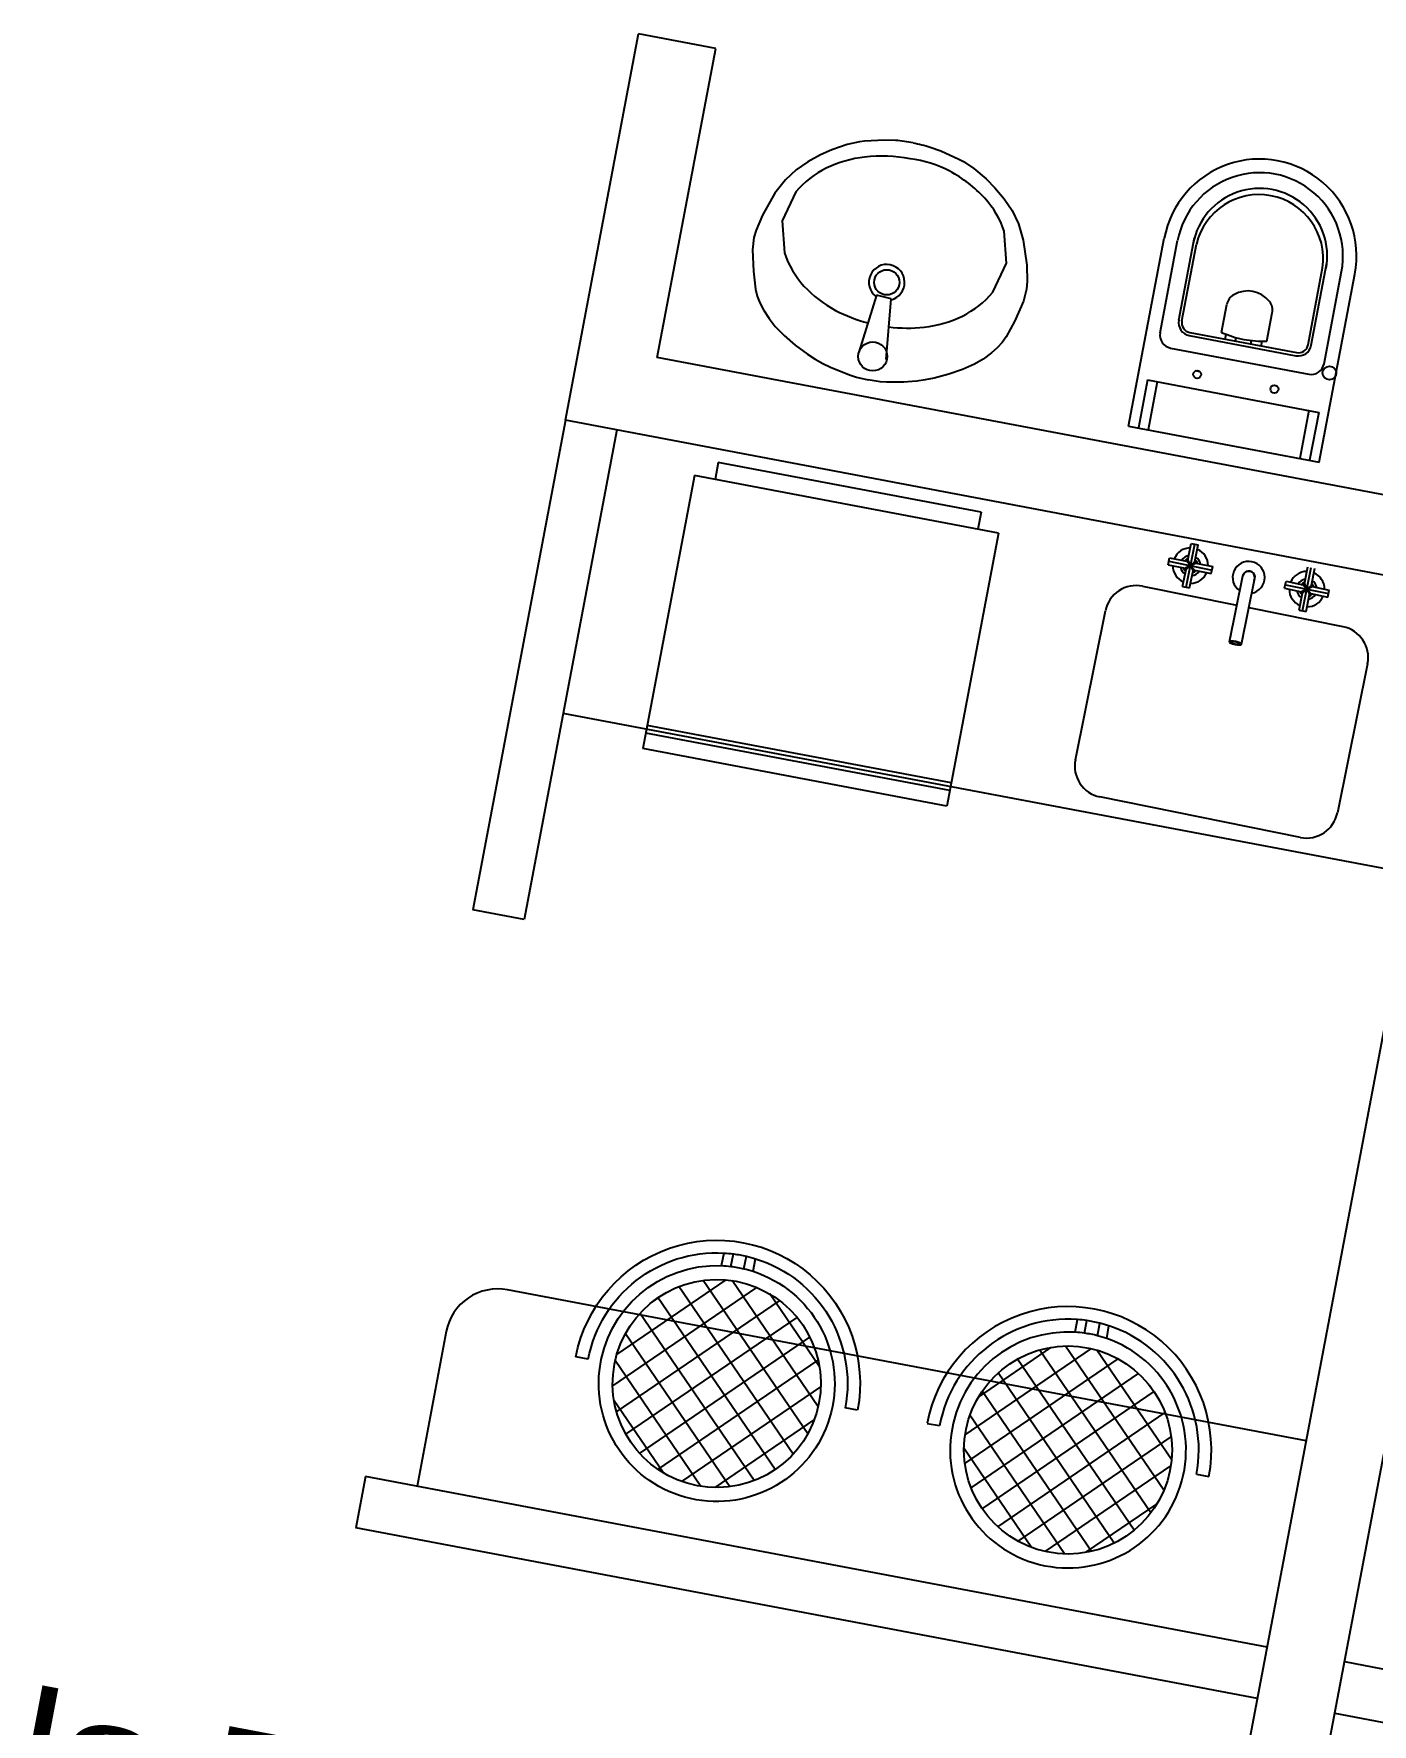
# Model space of a CAD drawing. Header units: inches. Extents: x -18604 to 2753, y -9056 to 3482.
# Drawn here: x 1892.3 to 2147.5, y -5034.3 to -4711.9 of the extents above; entities that cross this region are included whole.
import ezdxf
from ezdxf.enums import TextEntityAlignment as Align

# ---------------------------------------------------------------- set-up
doc = ezdxf.new("R2010")
doc.units = ezdxf.units.IN
for name, color, linetype in [('ESPECARQ', 2, 'Continuous'), ('Linha Fina', 253, 'Continuous'), ('MOVEIS', 2, 'Continuous'), ('Parede', 6, 'Continuous'), ('Parede Baixo', 4, 'Continuous'), ('TEXTO', 2, 'Continuous')]:
    doc.layers.add(name, color=color, linetype=linetype)
doc.styles.add('REGUA100', font='GOTHIC.TTF', dxfattribs={"width": 1.4})
doc.styles.add('REGUA60', font='GOTHIC.TTF', dxfattribs={"width": 1.4})

# ---------------------------------------------------------------- blocks, each defined once
blk = doc.blocks.new('INDUNI1')
at = {"color": 0, "style": 'REGUA100', "width": 1.4, "flags": 8}
for tag, p in [('NOME1', (0, 0)), ('NOME2', (0, -4.286))]:
    blk.add_attdef(tag, text='', height=2.5, dxfattribs=at).set_placement(p, align=Align.CENTER)
at = {"layer": 'ESPECARQ', "style": 'REGUA60', "width": 1.4}
blk.add_attdef('AREA', text='', height=1.5, dxfattribs=at).set_placement((0, -7.813), align=Align.CENTER)
at = {"layer": 'ESPECARQ', "style": 'REGUA60', "width": 1.4, "flags": 8}
for tag, p in [('PISO', (0, -10.313)), ('REVPAR', (0, -12.813)), ('PEDIR', (0, -15.313))]:
    blk.add_attdef(tag, text='', height=1.5, dxfattribs=at).set_placement(p, align=Align.CENTER)

msp = doc.modelspace()

# ---------------------------------------------------------------- linework, layer by layer
at = {"layer": 'Linha Fina'}
for p, q in [((2114.66, -4776.34, -1754.51), (2113.81, -4776.18, -1754.51)), ((2129.4, -4779.13, -1754.51), (2128.55, -4778.97, -1754.51))]:
    msp.add_line(p, q, dxfattribs=at)
at = {"layer": 'MOVEIS'}
for p, q in [((2101.06, -4786.71, -1754.51), (2107.85, -4750.85, -1754.51)), ((2107.08, -4768.91, -1754.51), (2110.4, -4751.33, -1754.51)), ((2110.63, -4766.53, -1754.51), (2113.61, -4750.78, -1754.51)), ((2111.22, -4766.64, -1754.51), (2113.99, -4752.01, -1754.51)), ((2135.29, -4771.2, -1754.51), (2138.06, -4756.56, -1754.51)), ((2135.88, -4771.31, -1754.51), (2138.86, -4755.56, -1754.51)), ((2137.42, -4793.59, -1754.51), (2144.2, -4757.73, -1754.51)), ((2138.32, -4774.82, -1754.51), (2141.65, -4757.24, -1754.51)), ((2052.98, -4761.77, -1754.51), (2049.61, -4772.61, -1754.51)), ((2055.77, -4762.43, -1754.51), (2052.98, -4761.77, -1754.51)), ((2054.82, -4774, -1754.51), (2055.77, -4762.43, -1754.51)), ((2118.79, -4768.88, -1754.51), (2119.81, -4763.5, -1754.51)), ((2127.44, -4770.51, -1754.51), (2128.45, -4765.13, -1754.51)), ((2112.62, -4769.45, -1754.51), (2132.96, -4773.3, -1754.51)), ((2112.74, -4768.86, -1754.51), (2133.07, -4772.71, -1754.51)), ((2119.47, -4770.14, -1754.51), (2119.64, -4769.21, -1754.51)), ((2121.43, -4770.51, -1754.51), (2121.56, -4769.84, -1754.51)), ((2124.38, -4771.07, -1754.51), (2124.51, -4770.39, -1754.51)), ((2126.34, -4771.44, -1754.51), (2126.52, -4770.51, -1754.51)), ((2109.07, -4771.83, -1754.51), (2135.4, -4776.82, -1754.51)), ((2104.64, -4777.92, -1754.51), (2102.91, -4787.06, -1754.51)), ((2104.64, -4777.92, -1754.51), (2137.3, -4784.1, -1754.51)), ((2106.53, -4778.28, -1754.51), (2104.8, -4787.42, -1754.51)), ((2135.41, -4783.75, -1754.51), (2133.69, -4792.88, -1754.51)), ((2101.06, -4786.71, -1754.51), (2137.42, -4793.59, -1754.51)), ((2137.3, -4784.1, -1754.51), (2135.57, -4793.24, -1754.51)), ((2022.81, -4793.64, -1691.07), (2022.19, -4796.88, -1691.07)), ((2072.92, -4803.12, -1691.07), (2022.81, -4793.64, -1691.07)), ((2018.26, -4796.14, -1691.07), (2008.41, -4848.22, -1691.07)), ((2076.23, -4807.11, -1691.07), (2018.26, -4796.14, -1691.07)), ((2072.92, -4803.12, -1691.07), (2072.3, -4806.36, -1691.07)), ((2076.23, -4807.11, -1691.07), (2066.38, -4859.18, -1691.07)), ((2112.02, -4817.44, -1754.51), (2113.68, -4809.22, -1754.51)), ((2112.36, -4812.31, -1754.51), (2113.01, -4809.09, -1754.51)), ((2113.01, -4809.09, -1754.51), (2114.35, -4809.36, -1754.51)), ((2113.7, -4812.57, -1754.51), (2114.35, -4809.36, -1754.51)), ((2108.61, -4813.17, -1754.51), (2108.88, -4811.83, -1754.51)), ((2108.74, -4812.5, -1754.51), (2116.96, -4814.16, -1754.51)), ((2108.88, -4811.83, -1754.51), (2112.1, -4812.48, -1754.51)), ((2112.01, -4814.08, -1754.51), (2113.7, -4812.57, -1754.51)), ((2112.1, -4812.48, -1754.51), (2112.85, -4813.33, -1754.51)), ((2112.36, -4812.31, -1754.51), (2112.85, -4813.33, -1754.51)), ((2113.51, -4813.02, -1754.51), (2113.56, -4812.99, -1754.51)), ((2113.56, -4812.99, -1754.51), (2113.57, -4812.99, -1754.51)), ((2113.57, -4812.98, -1754.51), (2113.62, -4812.96, -1754.51)), ((2113.57, -4812.99, -1754.51), (2113.57, -4812.98, -1754.51)), ((2113.57, -4812.99, -1754.51), (2113.57, -4812.99, -1754.51)), ((2113.62, -4812.96, -1754.51), (2113.67, -4812.94, -1754.51)), ((2113.67, -4812.94, -1754.51), (2113.72, -4812.92, -1754.51)), ((2113.72, -4812.92, -1754.51), (2113.72, -4812.91, -1754.51)), ((2113.72, -4812.91, -1754.51), (2113.73, -4812.91, -1754.51)), ((2113.73, -4812.91, -1754.51), (2113.74, -4812.91, -1754.51)), ((2113.74, -4812.91, -1754.51), (2113.77, -4812.89, -1754.51)), ((2113.77, -4812.89, -1754.51), (2113.8, -4812.88, -1754.51)), ((2113.8, -4812.88, -1754.51), (2113.83, -4812.86, -1754.51)), ((2113.83, -4812.86, -1754.51), (2113.85, -4812.85, -1754.51)), ((2113.85, -4812.85, -1754.51), (2113.87, -4812.84, -1754.51)), ((2113.87, -4812.84, -1754.51), (2117.09, -4813.49, -1754.51)), ((2113.87, -4812.84, -1754.51), (2113.87, -4812.84, -1754.51)), ((2108.61, -4813.17, -1754.51), (2111.83, -4813.82, -1754.51)), ((2111.36, -4817.3, -1754.51), (2112.01, -4814.08, -1754.51)), ((2111.85, -4813.81, -1754.51), (2111.83, -4813.81, -1754.51)), ((2111.83, -4813.81, -1754.51), (2111.83, -4813.82, -1754.51)), ((2111.87, -4813.79, -1754.51), (2111.85, -4813.81, -1754.51)), ((2111.9, -4813.78, -1754.51), (2111.87, -4813.79, -1754.51)), ((2111.93, -4813.77, -1754.51), (2111.9, -4813.78, -1754.51)), ((2111.97, -4813.75, -1754.51), (2111.93, -4813.77, -1754.51)), ((2111.98, -4813.74, -1754.51), (2111.97, -4813.75, -1754.51)), ((2111.97, -4813.75, -1754.51), (2111.97, -4813.75, -1754.51)), ((2112.03, -4813.72, -1754.51), (2111.98, -4813.74, -1754.51)), ((2111.98, -4813.74, -1754.51), (2111.98, -4813.74, -1754.51)), ((2112.08, -4813.7, -1754.51), (2112.03, -4813.72, -1754.51)), ((2112.13, -4813.67, -1754.51), (2112.08, -4813.7, -1754.51)), ((2112.14, -4813.67, -1754.51), (2112.13, -4813.67, -1754.51)), ((2112.13, -4813.67, -1754.51), (2112.13, -4813.67, -1754.51)), ((2112.13, -4813.67, -1754.51), (2112.13, -4813.67, -1754.51)), ((2112.19, -4813.64, -1754.51), (2112.14, -4813.67, -1754.51)), ((2112.25, -4813.61, -1754.51), (2112.19, -4813.64, -1754.51)), ((2112.32, -4813.58, -1754.51), (2112.25, -4813.61, -1754.51)), ((2112.33, -4813.58, -1754.51), (2112.32, -4813.58, -1754.51)), ((2112.32, -4813.58, -1754.51), (2112.32, -4813.58, -1754.51)), ((2112.34, -4813.57, -1754.51), (2112.33, -4813.58, -1754.51)), ((2112.39, -4813.55, -1754.51), (2112.34, -4813.57, -1754.51)), ((2112.45, -4813.52, -1754.51), (2112.39, -4813.55, -1754.51)), ((2112.5, -4813.49, -1754.51), (2112.45, -4813.52, -1754.51)), ((2112.53, -4813.48, -1754.51), (2112.5, -4813.49, -1754.51)), ((2112.56, -4813.47, -1754.51), (2112.53, -4813.48, -1754.51)), ((2112.59, -4813.45, -1754.51), (2112.56, -4813.47, -1754.51)), ((2112.67, -4813.41, -1754.51), (2112.59, -4813.45, -1754.51)), ((2112.76, -4813.37, -1754.51), (2112.67, -4813.41, -1754.51)), ((2112.69, -4817.57, -1754.51), (2113.34, -4814.35, -1754.51)), ((2112.85, -4813.33, -1754.51), (2112.76, -4813.37, -1754.51)), ((2112.85, -4813.33, -1754.51), (2112.94, -4813.29, -1754.51)), ((2112.92, -4813.4, -1754.51), (2112.85, -4813.33, -1754.51)), ((2112.85, -4813.33, -1754.51), (2112.89, -4813.42, -1754.51)), ((2112.89, -4813.42, -1754.51), (2112.93, -4813.51, -1754.51)), ((2112.98, -4813.47, -1754.51), (2112.92, -4813.4, -1754.51)), ((2112.93, -4813.51, -1754.51), (2112.98, -4813.59, -1754.51)), ((2112.94, -4813.29, -1754.51), (2113.03, -4813.24, -1754.51)), ((2113.05, -4813.55, -1754.51), (2112.98, -4813.47, -1754.51)), ((2112.98, -4813.59, -1754.51), (2112.99, -4813.62, -1754.51)), ((2112.99, -4813.62, -1754.51), (2113, -4813.65, -1754.51)), ((2113, -4813.65, -1754.51), (2113.02, -4813.68, -1754.51)), ((2113.02, -4813.68, -1754.51), (2113.04, -4813.73, -1754.51)), ((2113.03, -4813.24, -1754.51), (2113.12, -4813.2, -1754.51)), ((2113.04, -4813.73, -1754.51), (2113.07, -4813.79, -1754.51)), ((2113.07, -4813.57, -1754.51), (2113.05, -4813.55, -1754.51)), ((2113.09, -4813.59, -1754.51), (2113.07, -4813.57, -1754.51)), ((2113.07, -4813.79, -1754.51), (2113.09, -4813.84, -1754.51)), ((2113.11, -4813.62, -1754.51), (2113.09, -4813.59, -1754.51)), ((2113.09, -4813.84, -1754.51), (2113.1, -4813.85, -1754.51)), ((2113.1, -4813.85, -1754.51), (2113.1, -4813.86, -1754.51)), ((2113.1, -4813.86, -1754.51), (2113.11, -4813.86, -1754.51)), ((2113.15, -4813.66, -1754.51), (2113.11, -4813.62, -1754.51)), ((2113.11, -4813.86, -1754.51), (2113.13, -4813.93, -1754.51)), ((2113.12, -4813.2, -1754.51), (2113.14, -4813.19, -1754.51)), ((2113.13, -4813.93, -1754.51), (2113.16, -4813.98, -1754.51)), ((2113.14, -4813.19, -1754.51), (2113.17, -4813.18, -1754.51)), ((2113.19, -4813.71, -1754.51), (2113.15, -4813.66, -1754.51)), ((2113.16, -4813.98, -1754.51), (2113.19, -4814.04, -1754.51)), ((2113.17, -4813.18, -1754.51), (2113.2, -4813.16, -1754.51)), ((2113.23, -4813.75, -1754.51), (2113.19, -4813.71, -1754.51)), ((2113.19, -4814.04, -1754.51), (2113.19, -4814.04, -1754.51)), ((2113.19, -4814.04, -1754.51), (2113.19, -4814.05, -1754.51)), ((2113.19, -4814.05, -1754.51), (2113.2, -4814.05, -1754.51)), ((2113.2, -4813.16, -1754.51), (2113.25, -4813.14, -1754.51)), ((2113.2, -4814.05, -1754.51), (2113.22, -4814.1, -1754.51)), ((2113.22, -4814.1, -1754.51), (2113.24, -4814.15, -1754.51)), ((2113.23, -4813.76, -1754.51), (2113.23, -4813.75, -1754.51)), ((2113.24, -4813.76, -1754.51), (2113.23, -4813.76, -1754.51)), ((2113.25, -4813.77, -1754.51), (2113.24, -4813.76, -1754.51)), ((2113.24, -4814.15, -1754.51), (2113.26, -4814.2, -1754.51)), ((2113.25, -4813.14, -1754.51), (2113.31, -4813.11, -1754.51)), ((2113.29, -4813.82, -1754.51), (2113.25, -4813.77, -1754.51)), ((2113.26, -4814.2, -1754.51), (2113.27, -4814.2, -1754.51)), ((2113.27, -4814.2, -1754.51), (2113.27, -4814.21, -1754.51)), ((2113.27, -4814.21, -1754.51), (2113.27, -4814.21, -1754.51)), ((2113.27, -4814.21, -1754.51), (2113.29, -4814.25, -1754.51)), ((2113.33, -4813.87, -1754.51), (2113.29, -4813.82, -1754.51)), ((2113.29, -4814.25, -1754.51), (2113.3, -4814.28, -1754.51)), ((2113.3, -4814.28, -1754.51), (2113.32, -4814.31, -1754.51)), ((2113.31, -4813.11, -1754.51), (2113.36, -4813.09, -1754.51)), ((2113.32, -4814.31, -1754.51), (2113.33, -4814.33, -1754.51)), ((2113.38, -4813.92, -1754.51), (2113.33, -4813.87, -1754.51)), ((2113.33, -4814.33, -1754.51), (2113.34, -4814.34, -1754.51)), ((2113.34, -4814.34, -1754.51), (2113.34, -4814.35, -1754.51)), ((2113.36, -4813.09, -1754.51), (2113.37, -4813.08, -1754.51)), ((2113.37, -4813.08, -1754.51), (2113.38, -4813.08, -1754.51)), ((2113.38, -4813.08, -1754.51), (2113.39, -4813.07, -1754.51)), ((2113.38, -4813.93, -1754.51), (2113.38, -4813.92, -1754.51)), ((2113.38, -4813.92, -1754.51), (2113.38, -4813.92, -1754.51)), ((2113.38, -4813.92, -1754.51), (2113.38, -4813.92, -1754.51)), ((2113.42, -4813.97, -1754.51), (2113.38, -4813.93, -1754.51)), ((2113.39, -4813.07, -1754.51), (2113.45, -4813.05, -1754.51)), ((2113.46, -4814.01, -1754.51), (2113.42, -4813.97, -1754.51)), ((2113.45, -4813.05, -1754.51), (2113.51, -4813.02, -1754.51)), ((2113.49, -4814.05, -1754.51), (2113.46, -4814.01, -1754.51)), ((2113.5, -4814.06, -1754.51), (2113.49, -4814.05, -1754.51)), ((2113.49, -4814.05, -1754.51), (2113.49, -4814.05, -1754.51)), ((2113.53, -4814.09, -1754.51), (2113.5, -4814.06, -1754.51)), ((2113.5, -4814.06, -1754.51), (2113.5, -4814.06, -1754.51)), ((2113.55, -4814.12, -1754.51), (2113.53, -4814.09, -1754.51)), ((2113.57, -4814.14, -1754.51), (2113.55, -4814.12, -1754.51)), ((2113.59, -4814.16, -1754.51), (2113.57, -4814.14, -1754.51)), ((2113.6, -4814.17, -1754.51), (2113.59, -4814.16, -1754.51)), ((2113.6, -4814.17, -1754.51), (2116.82, -4814.82, -1754.51)), ((2113.6, -4814.17, -1754.51), (2113.6, -4814.17, -1754.51)), ((2116.82, -4814.82, -1754.51), (2117.09, -4813.49, -1754.51)), ((2120.28, -4827.84, -1754.51), (2122.82, -4815.26, -1754.51)), ((2122.57, -4828.31, -1754.51), (2125.11, -4815.73, -1754.51)), ((2134.22, -4821.92, -1754.51), (2135.88, -4813.7, -1754.51)), ((2134.57, -4816.79, -1754.51), (2135.22, -4813.57, -1754.51)), ((2135.9, -4817.06, -1754.51), (2136.55, -4813.84, -1754.51)), ((2103.7, -4817.24, -1817.95), (2121.67, -4820.87, -1817.95)), ((2111.36, -4817.3, -1754.51), (2112.69, -4817.57, -1754.51)), ((2130.81, -4817.65, -1754.51), (2131.08, -4816.32, -1754.51)), ((2130.81, -4817.65, -1754.51), (2134.03, -4818.3, -1754.51)), ((2130.95, -4816.98, -1754.51), (2139.16, -4818.64, -1754.51)), ((2131.08, -4816.32, -1754.51), (2134.3, -4816.97, -1754.51)), ((2133.56, -4821.79, -1754.51), (2134.21, -4818.57, -1754.51)), ((2134.04, -4818.3, -1754.51), (2134.03, -4818.3, -1754.51)), ((2134.05, -4818.29, -1754.51), (2134.04, -4818.3, -1754.51)), ((2134.08, -4818.28, -1754.51), (2134.05, -4818.29, -1754.51)), ((2134.1, -4818.27, -1754.51), (2134.08, -4818.28, -1754.51)), ((2134.13, -4818.25, -1754.51), (2134.1, -4818.27, -1754.51)), ((2134.17, -4818.23, -1754.51), (2134.13, -4818.25, -1754.51)), ((2134.18, -4818.23, -1754.51), (2134.17, -4818.23, -1754.51)), ((2134.17, -4818.23, -1754.51), (2134.17, -4818.23, -1754.51)), ((2134.19, -4818.22, -1754.51), (2134.18, -4818.23, -1754.51)), ((2134.23, -4818.2, -1754.51), (2134.19, -4818.22, -1754.51)), ((2134.21, -4818.57, -1754.51), (2135.9, -4817.06, -1754.51)), ((2134.28, -4818.18, -1754.51), (2134.23, -4818.2, -1754.51)), ((2134.33, -4818.16, -1754.51), (2134.28, -4818.18, -1754.51)), ((2134.3, -4816.97, -1754.51), (2135.05, -4817.81, -1754.51)), ((2134.34, -4818.15, -1754.51), (2134.33, -4818.16, -1754.51)), ((2134.33, -4818.16, -1754.51), (2134.33, -4818.16, -1754.51)), ((2134.4, -4818.12, -1754.51), (2134.34, -4818.15, -1754.51)), ((2134.34, -4818.15, -1754.51), (2134.34, -4818.15, -1754.51)), ((2134.46, -4818.1, -1754.51), (2134.4, -4818.12, -1754.51)), ((2134.52, -4818.07, -1754.51), (2134.46, -4818.1, -1754.51)), ((2134.53, -4818.06, -1754.51), (2134.52, -4818.07, -1754.51)), ((2134.54, -4818.06, -1754.51), (2134.53, -4818.06, -1754.51)), ((2134.53, -4818.06, -1754.51), (2134.53, -4818.06, -1754.51)), ((2134.6, -4818.03, -1754.51), (2134.54, -4818.06, -1754.51)), ((2134.57, -4816.79, -1754.51), (2135.54, -4818.84, -1754.51)), ((2134.65, -4818, -1754.51), (2134.6, -4818.03, -1754.51)), ((2134.71, -4817.98, -1754.51), (2134.65, -4818, -1754.51)), ((2134.73, -4817.96, -1754.51), (2134.71, -4817.98, -1754.51)), ((2134.76, -4817.95, -1754.51), (2134.73, -4817.96, -1754.51)), ((2134.79, -4817.94, -1754.51), (2134.76, -4817.95, -1754.51)), ((2134.88, -4817.9, -1754.51), (2134.79, -4817.94, -1754.51)), ((2134.97, -4817.85, -1754.51), (2134.88, -4817.9, -1754.51)), ((2134.89, -4822.05, -1754.51), (2135.54, -4818.83, -1754.51)), ((2135.05, -4817.81, -1754.51), (2134.97, -4817.85, -1754.51)), ((2135.05, -4817.81, -1754.51), (2136.08, -4817.33, -1754.51)), ((2135.12, -4817.89, -1754.51), (2135.05, -4817.81, -1754.51)), ((2135.18, -4817.96, -1754.51), (2135.12, -4817.89, -1754.51)), ((2135.25, -4818.03, -1754.51), (2135.18, -4817.96, -1754.51)), ((2135.27, -4818.05, -1754.51), (2135.25, -4818.03, -1754.51)), ((2135.29, -4818.08, -1754.51), (2135.27, -4818.05, -1754.51)), ((2135.31, -4818.1, -1754.51), (2135.29, -4818.08, -1754.51)), ((2135.35, -4818.15, -1754.51), (2135.31, -4818.1, -1754.51)), ((2135.39, -4818.19, -1754.51), (2135.35, -4818.15, -1754.51)), ((2135.43, -4818.24, -1754.51), (2135.39, -4818.19, -1754.51)), ((2135.44, -4818.24, -1754.51), (2135.43, -4818.24, -1754.51)), ((2135.44, -4818.25, -1754.51), (2135.44, -4818.24, -1754.51)), ((2135.45, -4818.25, -1754.51), (2135.44, -4818.25, -1754.51)), ((2135.49, -4818.3, -1754.51), (2135.45, -4818.25, -1754.51)), ((2135.54, -4818.35, -1754.51), (2135.49, -4818.3, -1754.51)), ((2135.58, -4818.4, -1754.51), (2135.54, -4818.35, -1754.51)), ((2135.58, -4818.41, -1754.51), (2135.58, -4818.4, -1754.51)), ((2135.58, -4818.4, -1754.51), (2135.58, -4818.4, -1754.51)), ((2135.59, -4818.41, -1754.51), (2135.58, -4818.41, -1754.51)), ((2135.62, -4818.45, -1754.51), (2135.59, -4818.41, -1754.51)), ((2135.66, -4818.49, -1754.51), (2135.62, -4818.45, -1754.51)), ((2135.69, -4818.53, -1754.51), (2135.66, -4818.49, -1754.51)), ((2135.7, -4818.53, -1754.51), (2135.69, -4818.53, -1754.51)), ((2135.7, -4818.54, -1754.51), (2135.7, -4818.53, -1754.51)), ((2135.71, -4818.54, -1754.51), (2135.7, -4818.54, -1754.51)), ((2135.73, -4818.57, -1754.51), (2135.71, -4818.54, -1754.51)), ((2135.76, -4818.6, -1754.51), (2135.73, -4818.57, -1754.51)), ((2135.77, -4818.62, -1754.51), (2135.76, -4818.6, -1754.51)), ((2135.79, -4818.64, -1754.51), (2135.77, -4818.62, -1754.51)), ((2135.8, -4818.65, -1754.51), (2135.79, -4818.64, -1754.51)), ((2135.81, -4818.66, -1754.51), (2135.8, -4818.65, -1754.51)), ((2135.81, -4818.66, -1754.51), (2139.03, -4819.31, -1754.51)), ((2136.08, -4817.33, -1754.51), (2139.3, -4817.98, -1754.51)), ((2139.03, -4819.31, -1754.51), (2139.3, -4817.98, -1754.51)), ((2090.9, -4850.36, -1817.95), (2096.64, -4821.94, -1817.95)), ((2123.96, -4821.34, -1817.95), (2141.93, -4824.96, -1817.95)), ((2133.56, -4821.79, -1754.51), (2134.89, -4822.05, -1754.51)), ((2120.28, -4827.86, -1754.51), (2120.59, -4826.33, -1754.51)), ((2120.42, -4827.76, -1754.51), (2120.28, -4827.84, -1754.51)), ((2120.28, -4827.84, -1754.51), (2120.32, -4827.97, -1754.51)), ((2120.32, -4827.97, -1754.51), (2120.53, -4828.12, -1754.51)), ((2120.69, -4827.72, -1754.51), (2120.42, -4827.76, -1754.51)), ((2120.5, -4827.95, -1754.51), (2120.55, -4827.85, -1754.51)), ((2120.64, -4828.08, -1754.51), (2120.5, -4827.95, -1754.51)), ((2120.53, -4828.12, -1754.51), (2120.89, -4828.27, -1754.51)), ((2120.55, -4827.85, -1754.51), (2120.76, -4827.8, -1754.51)), ((2120.94, -4828.22, -1754.51), (2120.64, -4828.08, -1754.51)), ((2121.06, -4827.73, -1754.51), (2120.69, -4827.72, -1754.51)), ((2120.76, -4827.8, -1754.51), (2121.09, -4827.8, -1754.51)), ((2120.89, -4828.27, -1754.51), (2121.36, -4828.39, -1754.51)), ((2121.37, -4828.33, -1754.51), (2120.94, -4828.22, -1754.51)), ((2121.48, -4827.8, -1754.51), (2121.06, -4827.73, -1754.51)), ((2121.09, -4827.8, -1754.51), (2121.47, -4827.85, -1754.51)), ((2121.36, -4828.39, -1754.51), (2121.85, -4828.46, -1754.51)), ((2121.82, -4828.39, -1754.51), (2121.37, -4828.33, -1754.51)), ((2121.47, -4827.85, -1754.51), (2121.85, -4827.95, -1754.51)), ((2121.9, -4827.9, -1754.51), (2121.48, -4827.8, -1754.51)), ((2122.15, -4828.38, -1754.51), (2121.82, -4828.39, -1754.51)), ((2121.85, -4827.95, -1754.51), (2122.15, -4828.08, -1754.51)), ((2121.85, -4828.46, -1754.51), (2122.24, -4828.46, -1754.51)), ((2122.25, -4828.03, -1754.51), (2121.9, -4827.9, -1754.51)), ((2122.15, -4828.08, -1754.51), (2122.32, -4828.21, -1754.51)), ((2122.33, -4828.32, -1754.51), (2122.15, -4828.38, -1754.51)), ((2122.24, -4828.46, -1754.51), (2122.49, -4828.41, -1754.51)), ((2122.48, -4828.17, -1754.51), (2122.25, -4828.03, -1754.51)), ((2122.32, -4828.21, -1754.51), (2122.33, -4828.32, -1754.51)), ((2122.57, -4828.31, -1754.51), (2122.48, -4828.17, -1754.51)), ((2122.49, -4828.41, -1754.51), (2122.57, -4828.31, -1754.51)), ((2122.57, -4828.33, -1754.51), (2122.88, -4826.79, -1754.51)), ((2146.63, -4832.03, -1817.95), (2140.89, -4860.46, -1817.95)), ((2155.37, -4872.17, -1754.51), (1993.25, -4841.5, -1754.51)), ((2067.22, -4854.76, -1691.07), (2009.24, -4843.79, -1691.07)), ((2066.38, -4859.18, -1691.07), (2008.41, -4848.22, -1691.07)), ((2066.94, -4856.24, -1691.07), (2008.97, -4845.27, -1691.07)), ((2133.82, -4865.15, -1817.95), (2095.59, -4857.43, -1817.95)), ((2023.4, -4946.82, -1754.51), (2023.9, -4944.41, -1754.51)), ((2025.21, -4946.97, -1754.51), (2025.71, -4944.57, -1754.51)), ((2027.69, -4947.41, -1754.51), (2028.18, -4945.02, -1754.51)), ((2029.43, -4947.9, -1754.51), (2029.92, -4945.5, -1754.51)), ((2134.92, -4980.25, -1754.51), (1982.62, -4951.44, -1754.51)), ((2002.67, -4969.77, -1754.51), (2030.18, -4951.01, -1754.51)), ((2003.45, -4963.8, -1754.51), (2024.34, -4949.55, -1754.51)), ((2037.09, -4982.76, -1754.51), (2015.31, -4950.82, -1754.51)), ((2039.89, -4978.88, -1754.51), (2019.95, -4949.63, -1754.51)), ((2041.84, -4973.76, -1754.51), (2025.43, -4949.68, -1754.51)), ((2003.42, -4974.71, -1754.51), (2034.51, -4953.51, -1754.51)), ((2010.18, -4953.76, -1754.51), (2012.53, -4952.15, -1754.51)), ((2033.66, -4985.72, -1754.51), (2011.3, -4952.93, -1754.51)), ((2042.09, -4966.14, -1754.51), (2032.61, -4952.23, -1754.51)), ((2005.17, -4978.96, -1754.51), (2037.82, -4956.7, -1754.51)), ((2029.64, -4987.82, -1754.51), (2007.88, -4955.9, -1754.51)), ((2090.88, -4959.52, -1754.51), (2091.29, -4957.11, -1754.51)), ((2092.67, -4959.71, -1754.51), (2093.08, -4957.3, -1754.51)), ((2095.14, -4960.2, -1754.51), (2095.55, -4957.79, -1754.51)), ((1970.94, -4959.4, -1754.51), (1965.36, -4988.88, -1754.51)), ((2024.99, -4988.99, -1754.51), (2005.09, -4959.8, -1754.51)), ((2007.79, -4982.62, -1754.51), (2040.27, -4960.47, -1754.51)), ((2096.88, -4960.72, -1754.51), (2097.29, -4958.29, -1754.51)), ((1998, -4964.67, -1754.51), (1995.65, -4964.22, -1754.51)), ((2069.87, -4979.06, -1754.51), (2093.95, -4962.65, -1754.51)), ((2072.42, -4971.88, -1754.51), (2086.33, -4962.39, -1754.51)), ((2105.29, -4993.99, -1754.51), (2084.09, -4962.89, -1754.51)), ((2107.79, -4989.66, -1754.51), (2089.03, -4962.15, -1754.51)), ((2109.25, -4983.81, -1754.51), (2095.01, -4962.92, -1754.51)), ((2019.5, -4988.92, -1754.51), (2003.15, -4964.94, -1754.51)), ((2011.3, -4985.68, -1754.51), (2041.84, -4964.85, -1754.51)), ((2069.82, -4984.54, -1754.51), (2099.07, -4964.6, -1754.51)), ((2071.01, -4989.18, -1754.51), (2102.95, -4967.4, -1754.51)), ((2098.33, -4999.75, -1754.51), (2076.19, -4967.27, -1754.51)), ((2102.11, -4997.3, -1754.51), (2079.85, -4964.65, -1754.51)), ((2015.87, -4988, -1754.51), (2042.34, -4969.96, -1754.51)), ((2073.12, -4993.18, -1754.51), (2105.91, -4970.83, -1754.51)), ((2093.95, -5001.31, -1754.51), (2073.13, -4970.77, -1754.51)), ((2106.65, -4972.01, -1754.51), (2105.05, -4969.66, -1754.51)), ((2012.27, -4986.3, -1754.51), (2002.95, -4972.63, -1754.51)), ((2049.36, -4974.39, -1754.51), (2047.01, -4973.94, -1754.51)), ((2022.19, -4989.14, -1754.51), (2041.09, -4976.26, -1754.51)), ((2062.64, -4976.9, -1754.51), (2065, -4977.34, -1754.51)), ((2088.84, -5001.81, -1754.51), (2070.8, -4975.34, -1754.51)), ((2076.09, -4996.61, -1754.51), (2108.01, -4974.84, -1754.51)), ((2079.99, -4999.39, -1754.51), (2109.18, -4979.49, -1754.51)), ((2082.55, -5000.56, -1754.51), (2069.66, -4981.66, -1754.51)), ((2085.13, -5001.33, -1754.51), (2109.11, -4984.99, -1754.51)), ((2114, -4986.62, -1754.51), (2116.36, -4987.06, -1754.51)), ((2092.82, -5001.54, -1754.51), (2106.49, -4992.22, -1754.51))]:
    msp.add_line(p, q, dxfattribs=at)
for points in [[(2059.96, -4732.69, 0.021013), (2056.61, -4732.24), (2054.48, -4732.19), (2050.71, -4732.4), (2049.71, -4732.51), (2047.41, -4733.02), (2044.49, -4734), (2042.31, -4734.96), (2039.86, -4736.3), (2037.67, -4737.84), (2035.62, -4739.75), (2033.61, -4742.32), (2031.26, -4746.5), (2030.03, -4749.33), (2029.6, -4750.77), (2029.34, -4753.09), (2029.5, -4757.19), (2029.93, -4760.63), (2030.25, -4761.95), (2030.74, -4763.2), (2031.42, -4764.53), (2032.49, -4766.21), (2033.67, -4767.7), (2035.38, -4769.46), (2037.49, -4771.27), (2039.83, -4773.01), (2041.28, -4773.94), (2042.72, -4774.75), (2044.22, -4775.5), (2044.97, -4775.82), (2048.01, -4777.03), (2049.15, -4777.39), (2051.41, -4777.89)], [(2059.96, -4732.69, -0.021013), (2063.23, -4733.5), (2065.24, -4734.23), (2068.67, -4735.8), (2069.56, -4736.27), (2071.52, -4737.58), (2073.88, -4739.56), (2075.56, -4741.25), (2077.34, -4743.39), (2078.82, -4745.62), (2080.04, -4748.15), (2080.97, -4751.28), (2081.63, -4756.03), (2081.74, -4759.12), (2081.61, -4760.61), (2081.01, -4762.86), (2079.36, -4766.62), (2077.7, -4769.67), (2076.92, -4770.78), (2076.01, -4771.77), (2074.89, -4772.76), (2073.29, -4773.93), (2071.65, -4774.88), (2069.41, -4775.9), (2066.78, -4776.81), (2063.96, -4777.57), (2062.28, -4777.91), (2060.64, -4778.14), (2058.97, -4778.29), (2058.16, -4778.32), (2054.88, -4778.33), (2053.69, -4778.25), (2051.41, -4777.89)]]:
    msp.add_lwpolyline(points, format="xyb", dxfattribs=at)
at = {"layer": 'MOVEIS', "elevation": -1754.51}
for points in [[(2077.76, -4755.67), (2077.35, -4749.57, 0.106201), (2073.63, -4743.26, 0.085317), (2066.96, -4738.13, 0.090539), (2059.39, -4735.74, 0.074778), (2050.72, -4735.42, 0.085317), (2043.4, -4737.54, 0.106201), (2037.62, -4742.05), (2035.01, -4747.58), (2035.42, -4753.69, 0.106201), (2039.15, -4760, 0.085317), (2045.19, -4764.65, 0.056769), (2051.34, -4767.05, 0.074778)], [(2055.33, -4767.81, 0.057807), (2062.06, -4767.84, 0.085317), (2069.38, -4765.72, 0.106201), (2075.15, -4761.2), (2077.76, -4755.67)]]:
    msp.add_lwpolyline(points, format="xyb", dxfattribs=at)
at = {"layer": 'MOVEIS'}
for centre, radius in [((2054.94, -4759.3, -1754.51), 2.41), ((2052.26, -4773.43, -1754.51), 2.77), ((2114.12, -4776.87, -1754.51), 0.75), ((2139.35, -4776.59, -1754.51), 1.31), ((2128.86, -4779.66, -1754.51), 0.75), ((2089.5, -4981.98, -1754.51), 19.84)]:
    msp.add_circle(centre, radius, dxfattribs=at)
for centre, radius, start, end in [((2126.03, -4754.29, -1754.51), 18.5, 349.2862, 169.2862), ((2126.03, -4754.29, -1754.51), 15.9, 349.2862, 169.2862), ((2126.03, -4754.29, -1754.51), 12.9, 349.2862, 169.2862), ((2125.92, -4754.83, -1754.51), 12.26, 351.8868, 166.6857), ((2054.94, -4759.3, -1754.51), 3.41, 283.9987, 233.2782), ((2123.76, -4766.25, -1754.51), 5.3, 38.454, 120.1185), ((2122.46, -4764, -1754.51), 2.7, 120.1185, 169.2862), ((2125.8, -4764.63, -1754.51), 2.7, 349.2862, 38.454), ((2113.09, -4767, -1754.51), 2.5, 169.2862, 259.2862), ((2113.09, -4767, -1754.51), 1.9, 169.2862, 259.2862), ((2109.53, -4769.38, -1754.51), 2.5, 169.2862, 259.2862), ((2128.15, -4746.32, -1754.51), 24.42, 247.4532, 257.8598), ((2126.96, -4746.1, -1754.51), 24.42, 260.7127, 271.1193), ((2133.43, -4770.84, -1754.51), 2.5, 259.2862, 349.2862), ((2133.43, -4770.84, -1754.51), 1.9, 259.2862, 349.2862), ((2135.87, -4774.36, -1754.51), 2.5, 259.2862, 349.2862), ((2112.85, -4813.33, -1754.51), 3.38, 90.1967, 156.9674), ((2112.85, -4813.33, -1754.51), 1.93, 99.1837, 147.9798), ((2112.85, -4813.33, -1754.51), 1.39, 107.7743, 139.386), ((2112.85, -4813.33, -1754.51), 1.36, 108.5786, 138.5822), ((2112.14, -4812.26, -1754.51), 0.226, 258.5581, 348.6074), ((2113.92, -4812.62, -1754.51), 0.226, 168.5574, 258.6084), ((2112.85, -4813.33, -1754.51), 1.36, 18.5843, 48.5785), ((2112.85, -4813.33, -1754.51), 1.39, 17.7801, 49.3819), ((2112.85, -4813.33, -1754.51), 1.93, 9.1874, 57.9765), ((2112.85, -4813.33, -1754.51), 3.38, 0.1987, 66.9658), ((2123.95, -4815.57, -1754.51), 3.06, 281.0157, 236.1504), ((2112.85, -4813.33, -1754.51), 3.38, 180.198, 246.9693), ((2112.85, -4813.33, -1754.51), 1.93, 189.1852, 237.9824), ((2112.85, -4813.33, -1754.51), 1.39, 197.7786, 229.3916), ((2112.85, -4813.33, -1754.51), 1.36, 198.582, 228.5877), ((2111.78, -4814.04, -1754.51), 0.226, 348.5592, 78.6085), ((2112.85, -4813.33, -1754.51), 3.38, 270.2003, 336.968), ((2112.85, -4813.33, -1754.51), 1.93, 279.1896, 327.9797), ((2112.85, -4813.33, -1754.51), 1.36, 288.588, 318.5844), ((2112.85, -4813.33, -1754.51), 1.39, 287.7842, 319.3874), ((2113.56, -4814.4, -1754.51), 0.226, 78.5578, 168.6092), ((2123.95, -4815.57, -1754.51), 1.22, 331.1354, 186.0307), ((2123.95, -4815.57, -1754.51), 1.17, 352.3134, 164.8527), ((2135.05, -4817.81, -1754.51), 3.38, 90.1967, 156.9674), ((2135.05, -4817.81, -1754.51), 1.93, 99.183, 147.9786), ((2135.05, -4817.81, -1754.51), 1.93, 9.1862, 57.9758), ((2135.05, -4817.81, -1754.51), 3.38, 0.1986, 66.9657), ((2102.52, -4823.13, -1817.95), 6, 78.583, 168.583), ((2135.05, -4817.81, -1754.51), 3.38, 180.1981, 246.9694), ((2135.05, -4817.81, -1754.51), 1.93, 189.1864, 237.9831), ((2135.05, -4817.81, -1754.51), 1.39, 197.7787, 229.3916), ((2135.05, -4817.81, -1754.51), 1.36, 198.582, 228.5877), ((2135.05, -4817.81, -1754.51), 1.39, 107.7743, 139.386), ((2135.05, -4817.81, -1754.51), 1.36, 108.5785, 138.5821), ((2133.99, -4818.52, -1754.51), 0.226, 348.5581, 78.6087), ((2134.35, -4816.74, -1754.51), 0.226, 258.5581, 348.6076), ((2135.05, -4817.81, -1754.51), 3.38, 270.2004, 336.968), ((2135.05, -4817.81, -1754.51), 1.93, 279.1903, 327.9809), ((2135.05, -4817.81, -1754.51), 1.39, 287.7844, 319.3874), ((2135.05, -4817.81, -1754.51), 1.36, 288.5878, 318.5843), ((2135.76, -4818.88, -1754.51), 0.226, 78.5574, 168.6081), ((2136.12, -4817.1, -1754.51), 0.226, 168.5576, 258.6091), ((2135.05, -4817.81, -1754.51), 1.36, 18.5843, 48.5784), ((2135.05, -4817.81, -1754.51), 1.39, 17.7801, 49.3819), ((2140.75, -4830.85, -1817.95), 6, 348.583, 78.583), ((2096.78, -4851.55, -1817.95), 6, 168.583, 258.583), ((2135, -4859.27, -1817.95), 6, 258.583, 348.583), ((1980.76, -4961.26, -1754.51), 10, 79.2862, 169.2862), ((2089.5, -4981.98, -1754.51), 27.34, 349.2862, 169.2862), ((2089.5, -4981.98, -1754.51), 24.94, 85.8805, 169.2862), ((2089.5, -4981.98, -1754.51), 24.94, 81.7361, 85.8805), ((2089.5, -4981.98, -1754.51), 24.94, 75.9486, 81.7361), ((2089.5, -4981.98, -1754.51), 24.94, 71.7859, 75.9486), ((2089.5, -4981.98, -1754.51), 22.5, 86.4885, 70.8568), ((2089.5, -4981.98, -1754.51), 22.5, 81.893, 86.4885), ((2089.5, -4981.98, -1754.51), 22.5, 75.4774, 81.893), ((2089.5, -4981.98, -1754.51), 22.5, 70.8568, 75.4774), ((2089.5, -4981.98, -1754.51), 24.94, 349.2862, 71.7859)]:
    msp.add_arc(centre, radius, start, end, dxfattribs=at)
at = {"layer": 'MOVEIS', "extrusion": (0, 0, -1)}
for major_axis, start_param, end_param in [((19.33, 19.33), 4.113981, 7.255574), ((17.63, 17.63), 4.113981, 5.553871), ((17.63, 17.63), -0.729314, -0.656662), ((-17.63, 17.63), 0.914135, 1.015147), ((17.63, 17.63), -0.55565, -0.483317), ((-15.91, 15.91), 1.098091, 7.108452), ((14.03, 14.03), 4.113981, 10.397166), ((-15.91, 15.91), 0.825267, 0.905911), ((-15.91, 15.91), 0.905911, 1.017884), ((15.91, 15.91), -0.552912, -0.472705), ((-17.63, 17.63), 1.08748, 2.543185)]:
    msp.add_ellipse((2022.51, -4969.31, -1754.51), major_axis=major_axis, ratio=1, start_param=start_param, end_param=end_param, dxfattribs=at)
at = {"layer": 'Parede'}
for p, q in [((1993.65, -4785.6, -1754.51), (2007.59, -4711.9, -1754.51)), ((2022.33, -4714.69, -1754.51), (2007.59, -4711.9, -1754.51)), ((2011.17, -4773.65, -1754.51), (2022.33, -4714.69, -1754.51)), ((2168.38, -4803.39, -1754.51), (2011.17, -4773.65, -1754.51)), ((2165.6, -4818.13, -1754.51), (1993.65, -4785.6, -1754.51))]:
    msp.add_line(p, q, dxfattribs=at)
at = {"layer": 'Parede Baixo'}
for p, q in [((1993.65, -4785.6, -1754.51), (1975.99, -4878.94, -1754.51)), ((2003.47, -4787.45, -1754.51), (1985.81, -4880.8, -1754.51)), ((2065.21, -5348.72, -1754.51), (2165.6, -4818.13, -1754.51)), ((2079.95, -5351.5, -1754.51), (2179.4, -4825.83, -1754.51)), ((1985.81, -4880.8, -1754.51), (1975.99, -4878.94, -1754.51)), ((1955.54, -4987.02, -1754.51), (1953.68, -4996.85, -1754.51)), ((2127.49, -5019.56, -1754.51), (1955.54, -4987.02, -1754.51)), ((2125.63, -5029.38, -1754.51), (1953.68, -4996.85, -1754.51)), ((2142.22, -5022.34, -1754.51), (2314.17, -5054.88, -1754.51)), ((2140.37, -5032.17, -1754.51), (2312.31, -5064.7, -1754.51))]:
    msp.add_line(p, q, dxfattribs=at)

# ---------------------------------------------------------------- block references
at = {"layer": 'TEXTO'}
ref = msp.add_blockref('INDUNI1', (1872.6, -5042.93, -1817.95), dxfattribs=dict(at, xscale=7.499999999995258, yscale=7.499999999992724, zscale=7.5, rotation=349.2862480787863))
ref.add_attrib('NOME1', 'Módulo 7', dxfattribs={"layer": '0', "color": 0, "height": 18.75, "rotation": 349.2862, "style": 'REGUA100', "width": 1.4, "flags": 8}).set_placement((1872.6, -5042.93, -1817.95), align=Align.CENTER)
ref.add_attrib('NOME2', 'Piso Cerâmico', dxfattribs={"layer": '0', "color": 0, "height": 15, "rotation": 349.2862, "style": 'REGUA100', "width": 1.4, "flags": 8}).set_placement((1866.63, -5074.51, -1817.95), align=Align.CENTER)
ref.add_attrib('AREA', 'A: 00 m²', dxfattribs={"layer": 'ESPECARQ', "height": 11.25, "rotation": 349.2862, "style": 'REGUA60', "width": 1.4}).set_placement((1861.71, -5100.51, -1817.95), align=Align.CENTER)

doc.saveas('drawing.dxf')
